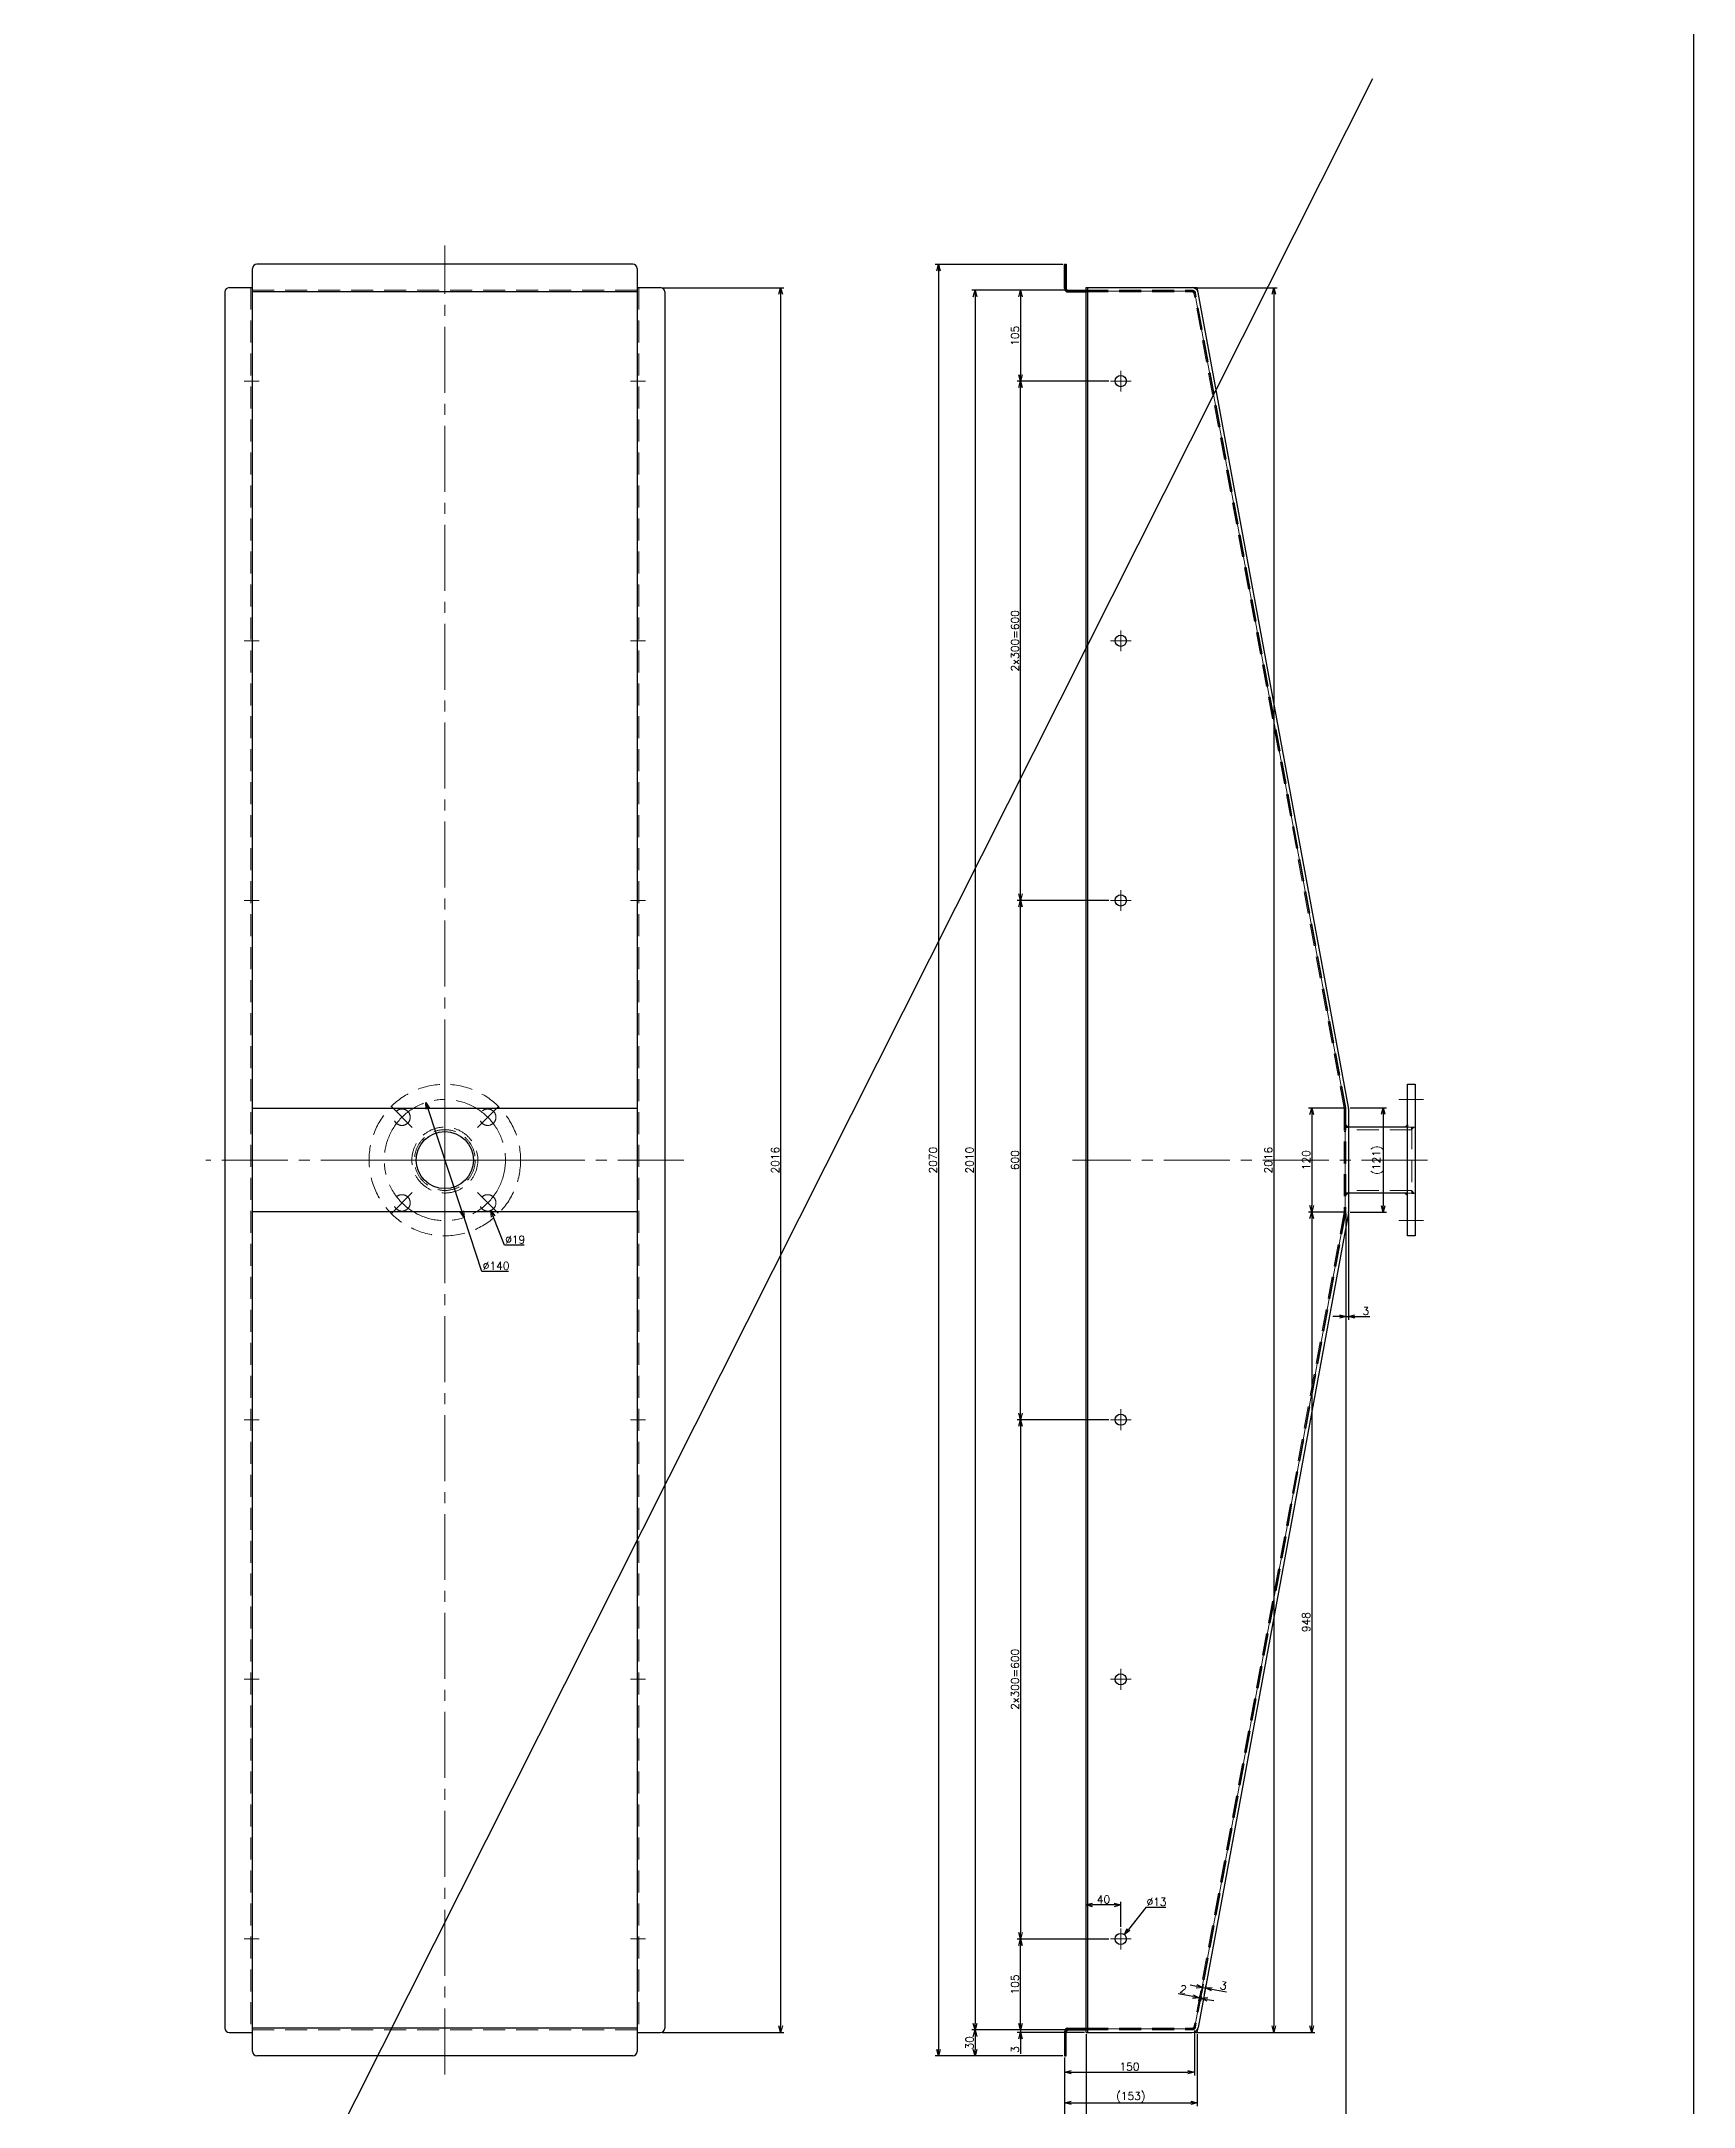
# Model space of a CAD drawing. Header units: millimetres. Extents: x -8731 to 85711, y -14522 to 31379.
# Drawn here: x 4342 to 6250, y -10280 to -7894 of the extents above; entities that cross this region are included whole.
import ezdxf

# ---------------------------------------------------------------- set-up
doc = ezdxf.new("R2010")
doc.units = ezdxf.units.MM
doc.header["$LTSCALE"] = 4
doc.header["$PDMODE"] = 99
doc.header["$PDSIZE"] = 1
doc.linetypes.add('CENTER2', pattern=[28.575, 19.05, -3.175, 3.175, -3.175])
doc.linetypes.add('HIDDEN', pattern=[9.525, 6.35, -3.175])
for name, color, linetype, lineweight in [('04_HIDDEN', 2, 'HIDDEN', 13), ('05_CENTER', 4, 'CENTER2', 13), ('08_DIM', 3, 'Continuous', 13)]:
    doc.layers.add(name, color=color, linetype=linetype, lineweight=lineweight)
doc.layers.add('10_DRAFT', color=8, linetype='Continuous', lineweight=0, plot=False)
doc.styles.add('KSS_TXT', font='txt.shx', dxfattribs={"bigfont": 'extfont2.shx'})
doc.dimstyles.new('KSS_DIM', dxfattribs={"dimscale": 3, "dimtxt": 3, "dimasz": 2.5, "dimexe": 1.25, "dimexo": 0.625, "dimtad": 1, "dimdsep": 46, "dimtxsty": 'KSS_TXT', "dimblk": 'OPEN30', "dimcen": 0, "dimazin": 2, "dimtfac": 0.75, "dimtmove": 0, "dimatfit": 3, "dimldrblk": 'OPEN30', "dimfxl": 1, "dimtolj": 1, "dimarcsym": 0})
doc.dimstyles.new('KSS_DIM$3', dxfattribs={"dimscale": 3, "dimtxt": 3, "dimasz": 2.5, "dimexe": 1.25, "dimexo": 0.625, "dimtad": 1, "dimtih": 1, "dimtoh": 1, "dimdsep": 46, "dimtxsty": 'KSS_TXT', "dimblk": 'OPEN30', "dimcen": 0, "dimazin": 2, "dimtfac": 0.75, "dimtofl": 0, "dimtmove": 0, "dimatfit": 3, "dimldrblk": 'OPEN30', "dimfxl": 1, "dimtolj": 1, "dimarcsym": 0})

# ---------------------------------------------------------------- blocks, each defined once
blk = doc.blocks.new('_Open30')
at = {"color": 0, "linetype": 'ByBlock', "lineweight": -2}
for p, q in [((-1, 0.27), (0, 0)), ((0, 0), (-1, -0.27)), ((0, 0), (-1, 0))]:
    blk.add_line(p, q, dxfattribs=at)
blk = doc.blocks.new('*D870')
at = {"layer": '08_DIM', "color": 0, "lineweight": -2, "transparency": 16777216}
for p, q in [((5677.1, -10196.4), (5677.1, -10279.6)), ((5523.8, -10223.4), (5523.8, -10279.6)), ((5531.3, -10275.9), (5669.6, -10275.9))]:
    blk.add_line(p, q, dxfattribs=at)
at = {"layer": 'Defpoints', "color": 0, "transparency": 16777216}
for p in [(5677.1, -10194.6), (5523.8, -10221.6), (5677.1, -10275.9)]:
    blk.add_point(p, dxfattribs=at)
at = {"layer": '08_DIM', "color": 0, "lineweight": -2, "transparency": 16777216, "xscale": 7.5, "yscale": 7.5, "zscale": 7.5, "rotation": 180}
blk.add_blockref('_Open30', (5523.8, -10275.9), dxfattribs=at)
at = {"layer": '08_DIM', "color": 0, "lineweight": -2, "transparency": 16777216, "xscale": 7.5, "yscale": 7.5, "zscale": 7.5}
blk.add_blockref('_Open30', (5677.1, -10275.9), dxfattribs=at)
at = {"layer": '08_DIM', "color": 0, "transparency": 16777216, "insert": (5600.5, -10269.5), "char_height": 9, "attachment_point": 5, "style": 'KSS_TXT'}
blk.add_mtext('\\A1;(153)', dxfattribs=at)
blk = doc.blocks.new('*D871')
at = {"layer": '08_DIM', "color": 0, "lineweight": -2, "transparency": 16777216}
for p, q in [((5853.7, -9126.2), (5895.6, -9126.2)), ((5891.9, -9133.7), (5891.9, -9239.4)), ((5853.7, -9246.9), (5895.6, -9246.9))]:
    blk.add_line(p, q, dxfattribs=at)
at = {"layer": 'Defpoints', "color": 0, "transparency": 16777216}
for p in [(5851.8, -9126.2), (5851.8, -9246.9), (5891.9, -9246.9)]:
    blk.add_point(p, dxfattribs=at)
at = {"layer": '08_DIM', "color": 0, "lineweight": -2, "transparency": 16777216, "xscale": 7.5, "yscale": 7.5, "zscale": 7.5}
for p, rotation in [((5891.9, -9126.2), 90), ((5891.9, -9246.9), 270)]:
    blk.add_blockref('_Open30', p, dxfattribs=dict(at, rotation=rotation))
at = {"layer": '08_DIM', "color": 0, "transparency": 16777216, "insert": (5885.5, -9186.6), "char_height": 9, "attachment_point": 5, "rotation": 90, "style": 'KSS_TXT'}
blk.add_mtext('\\A1;(121)', dxfattribs=at)
blk = doc.blocks.new('*D872')
at = {"layer": '08_DIM', "color": 0, "lineweight": -2, "transparency": 16777216}
for p, q in [((5848.8, -9248.2), (5848.8, -9371.1)), ((5851.8, -9248.2), (5851.8, -9371.1)), ((5841.3, -9367.3), (5833.8, -9367.3)), ((5848.8, -9367.3), (5851.8, -9367.3)), ((5859.3, -9367.3), (5876.6, -9367.3))]:
    blk.add_line(p, q, dxfattribs=at)
at = {"layer": 'Defpoints', "color": 0, "transparency": 16777216}
for p in [(5848.8, -9246.3), (5851.8, -9246.3), (5851.8, -9367.3)]:
    blk.add_point(p, dxfattribs=at)
at = {"layer": '08_DIM', "color": 0, "lineweight": -2, "transparency": 16777216, "xscale": 7.5, "yscale": 7.5, "zscale": 7.5}
blk.add_blockref('_Open30', (5848.8, -9367.3), dxfattribs=at)
at = {"layer": '08_DIM', "color": 0, "lineweight": -2, "transparency": 16777216, "xscale": 7.5, "yscale": 7.5, "zscale": 7.5, "rotation": 180}
blk.add_blockref('_Open30', (5851.8, -9367.3), dxfattribs=at)
at = {"layer": '08_DIM', "color": 0, "transparency": 16777216, "insert": (5871.7, -9361), "char_height": 9, "attachment_point": 5, "style": 'KSS_TXT'}
blk.add_mtext('\\A1;3', dxfattribs=at)
blk = doc.blocks.new('*D876')
at = {"layer": '08_DIM', "color": 0, "lineweight": -2, "transparency": 16777216}
for p, q in [((5058.9, -8178.6), (5199.7, -8178.6)), ((5195.9, -8186.1), (5195.9, -10187.1)), ((5058.9, -10194.6), (5199.7, -10194.6))]:
    blk.add_line(p, q, dxfattribs=at)
at = {"layer": 'Defpoints', "color": 0, "transparency": 16777216}
for p in [(5057.1, -8178.6), (5057.1, -10194.6), (5195.9, -10194.6)]:
    blk.add_point(p, dxfattribs=at)
at = {"layer": '08_DIM', "color": 0, "lineweight": -2, "transparency": 16777216, "xscale": 7.5, "yscale": 7.5, "zscale": 7.5}
for p, rotation in [((5195.9, -8178.6), 90), ((5195.9, -10194.6), 270)]:
    blk.add_blockref('_Open30', p, dxfattribs=dict(at, rotation=rotation))
at = {"layer": '08_DIM', "color": 0, "transparency": 16777216, "insert": (5189.6, -9186.6), "char_height": 9, "attachment_point": 5, "rotation": 90, "style": 'KSS_TXT'}
blk.add_mtext('\\A1;2016', dxfattribs=at)
blk = doc.blocks.new('*D877')
at = {"layer": '08_DIM', "color": 0, "lineweight": -2, "transparency": 16777216}
for p, q in [((5676.3, -10141.3), (5668.9, -10139.9)), ((5682.4, -10149.4), (5684.3, -10138.9)), ((5685.3, -10150), (5687.3, -10139.5)), ((5683.7, -10142.6), (5686.6, -10143.2)), ((5694, -10144.5), (5710.9, -10147.7))]:
    blk.add_line(p, q, dxfattribs=at)
at = {"layer": 'Defpoints', "color": 0, "transparency": 16777216}
for p in [(5682.1, -10151.3), (5685, -10151.8), (5686.6, -10143.2)]:
    blk.add_point(p, dxfattribs=at)
at = {"layer": '08_DIM', "color": 0, "lineweight": -2, "transparency": 16777216, "xscale": 7.5, "yscale": 7.5, "zscale": 7.5}
for p, rotation in [((5683.7, -10142.6), 349.5563455405189), ((5686.6, -10143.2), 169.5563455405189)]:
    blk.add_blockref('_Open30', p, dxfattribs=dict(at, rotation=rotation))
at = {"layer": '08_DIM', "color": 0, "transparency": 16777216, "insert": (5707.3, -10140.5), "char_height": 9, "attachment_point": 5, "rotation": 349.5563, "style": 'KSS_TXT'}
blk.add_mtext('\\A1;3', dxfattribs=at)
blk = doc.blocks.new('*D878')
at = {"layer": '08_DIM', "color": 0, "lineweight": -2, "transparency": 16777216}
for p, q in [((5672, -10153.2), (5655.1, -10150.1)), ((5679.7, -10152.8), (5678.7, -10158.2)), ((5681.4, -10154.9), (5679.4, -10154.6)), ((5681.7, -10153.1), (5680.7, -10158.6)), ((5688.8, -10156.3), (5696.1, -10157.6))]:
    blk.add_line(p, q, dxfattribs=at)
at = {"layer": 'Defpoints', "color": 0, "transparency": 16777216}
for p in [(5679.4, -10154.6), (5680.1, -10150.9), (5682.1, -10151.3)]:
    blk.add_point(p, dxfattribs=at)
at = {"layer": '08_DIM', "color": 0, "lineweight": -2, "transparency": 16777216, "xscale": 7.5, "yscale": 7.5, "zscale": 7.5}
for p, rotation in [((5679.4, -10154.6), 349.5563455405268), ((5681.4, -10154.9), 169.5563455405268)]:
    blk.add_blockref('_Open30', p, dxfattribs=dict(at, rotation=rotation))
at = {"layer": '08_DIM', "color": 0, "transparency": 16777216, "insert": (5661, -10144.7), "char_height": 9, "attachment_point": 5, "rotation": 349.5563, "style": 'KSS_TXT'}
blk.add_mtext('\\A1;2', dxfattribs=at)
blk = doc.blocks.new('*D879')
at = {"layer": '08_DIM', "color": 0, "lineweight": -2, "transparency": 16777216}
for p, q in [((5473, -10184.1), (5473, -10176.6)), ((5525.9, -10191.6), (5469.2, -10191.6)), ((5546.9, -10194.6), (5469.2, -10194.6)), ((5473, -10191.6), (5473, -10194.6)), ((5473, -10202.1), (5473, -10219.3))]:
    blk.add_line(p, q, dxfattribs=at)
at = {"layer": 'Defpoints', "color": 0, "transparency": 16777216}
for p in [(5473, -10194.6), (5527.8, -10191.6), (5548.8, -10194.6)]:
    blk.add_point(p, dxfattribs=at)
at = {"layer": '08_DIM', "color": 0, "lineweight": -2, "transparency": 16777216, "xscale": 7.5, "yscale": 7.5, "zscale": 7.5}
for p, rotation in [((5473, -10191.6), 270), ((5473, -10194.6), 90)]:
    blk.add_blockref('_Open30', p, dxfattribs=dict(at, rotation=rotation))
at = {"layer": '08_DIM', "color": 0, "transparency": 16777216, "insert": (5466.6, -10214.4), "char_height": 9, "attachment_point": 5, "rotation": 90, "style": 'KSS_TXT'}
blk.add_mtext('\\A1;3', dxfattribs=at)
blk = doc.blocks.new('*D880')
at = {"layer": '08_DIM', "color": 0, "lineweight": -2, "transparency": 16777216}
for p, q in [((5673.3, -8178.6), (5769.4, -8178.6)), ((5765.6, -8186.1), (5765.6, -10187.1)), ((5675.7, -10194.6), (5769.4, -10194.6))]:
    blk.add_line(p, q, dxfattribs=at)
at = {"layer": 'Defpoints', "color": 0, "transparency": 16777216}
for p in [(5671.4, -8178.6), (5673.8, -10194.6), (5765.6, -10194.6)]:
    blk.add_point(p, dxfattribs=at)
at = {"layer": '08_DIM', "color": 0, "lineweight": -2, "transparency": 16777216, "xscale": 7.5, "yscale": 7.5, "zscale": 7.5}
for p, rotation in [((5765.6, -8178.6), 90), ((5765.6, -10194.6), 270)]:
    blk.add_blockref('_Open30', p, dxfattribs=dict(at, rotation=rotation))
at = {"layer": '08_DIM', "color": 0, "transparency": 16777216, "insert": (5759.2, -9186.6), "char_height": 9, "attachment_point": 5, "rotation": 90, "style": 'KSS_TXT'}
blk.add_mtext('\\A1;2016', dxfattribs=at)
blk = doc.blocks.new('*D911')
at = {"layer": '08_DIM', "color": 0, "lineweight": -2, "transparency": 16777216}
for p, q in [((5525.9, -8181.6), (5469.2, -8181.6)), ((5473, -8189.1), (5473, -8279.1)), ((5574.9, -8286.6), (5469.2, -8286.6))]:
    blk.add_line(p, q, dxfattribs=at)
at = {"layer": 'Defpoints', "color": 0, "transparency": 16777216}
for p in [(5527.8, -8181.6), (5473, -8286.6), (5576.8, -8286.6)]:
    blk.add_point(p, dxfattribs=at)
at = {"layer": '08_DIM', "color": 0, "lineweight": -2, "transparency": 16777216, "xscale": 7.5, "yscale": 7.5, "zscale": 7.5}
for p, rotation in [((5473, -8181.6), 90), ((5473, -8286.6), 270)]:
    blk.add_blockref('_Open30', p, dxfattribs=dict(at, rotation=rotation))
at = {"layer": '08_DIM', "color": 0, "transparency": 16777216, "insert": (5466.6, -8234.1), "char_height": 9, "attachment_point": 5, "rotation": 90, "style": 'KSS_TXT'}
blk.add_mtext('\\A1;105', dxfattribs=at)
blk = doc.blocks.new('*D912')
at = {"layer": '08_DIM', "color": 0, "lineweight": -2, "transparency": 16777216}
for p, q in [((5574.9, -8286.6), (5469.2, -8286.6)), ((5473, -8879.1), (5473, -8294.1)), ((5574.9, -8886.6), (5469.2, -8886.6))]:
    blk.add_line(p, q, dxfattribs=at)
at = {"layer": 'Defpoints', "color": 0, "transparency": 16777216}
for p in [(5473, -8286.6), (5576.8, -8286.6), (5576.8, -8886.6)]:
    blk.add_point(p, dxfattribs=at)
at = {"layer": '08_DIM', "color": 0, "lineweight": -2, "transparency": 16777216, "xscale": 7.5, "yscale": 7.5, "zscale": 7.5}
for p, rotation in [((5473, -8286.6), 90), ((5473, -8886.6), 270)]:
    blk.add_blockref('_Open30', p, dxfattribs=dict(at, rotation=rotation))
at = {"layer": '08_DIM', "color": 0, "transparency": 16777216, "insert": (5466.6, -8586.6), "char_height": 9, "attachment_point": 5, "rotation": 90, "style": 'KSS_TXT'}
blk.add_mtext('\\A1;2x300=600', dxfattribs=at)
blk = doc.blocks.new('*D914')
at = {"layer": '08_DIM', "color": 0, "lineweight": -2, "transparency": 16777216}
for p, q in [((5617.9, -10050.1), (5597.5, -10075.6)), ((5640.7, -10050.1), (5617.9, -10050.1))]:
    blk.add_line(p, q, dxfattribs=at)
at = {"layer": 'Defpoints', "color": 0, "transparency": 16777216}
for p in [(5584.7, -10091.6), (5592.9, -10081.5)]:
    blk.add_point(p, dxfattribs=at)
at = {"layer": '08_DIM', "color": 0, "lineweight": -2, "transparency": 16777216, "xscale": 7.5, "yscale": 7.5, "zscale": 7.5, "rotation": 231.443624633697}
blk.add_blockref('_Open30', (5592.9, -10081.5), dxfattribs=at)
at = {"layer": '08_DIM', "color": 0, "transparency": 16777216, "insert": (5630.2, -10043.7), "char_height": 9, "attachment_point": 5, "style": 'KSS_TXT'}
blk.add_mtext('\\A1;%%C13', dxfattribs=at)
blk = doc.blocks.new('*D915')
at = {"layer": '08_DIM', "color": 0, "lineweight": -2, "transparency": 16777216}
for p, q in [((5548.8, -10072.6), (5548.8, -10043.5)), ((5588.8, -10072.6), (5588.8, -10043.5)), ((5581.3, -10047.2), (5556.3, -10047.2))]:
    blk.add_line(p, q, dxfattribs=at)
at = {"layer": 'Defpoints', "color": 0, "transparency": 16777216}
for p in [(5548.8, -10047.2), (5548.8, -10074.5), (5588.8, -10074.5)]:
    blk.add_point(p, dxfattribs=at)
at = {"layer": '08_DIM', "color": 0, "lineweight": -2, "transparency": 16777216, "xscale": 7.5, "yscale": 7.5, "zscale": 7.5, "rotation": 180}
blk.add_blockref('_Open30', (5548.8, -10047.2), dxfattribs=at)
at = {"layer": '08_DIM', "color": 0, "lineweight": -2, "transparency": 16777216, "xscale": 7.5, "yscale": 7.5, "zscale": 7.5}
blk.add_blockref('_Open30', (5588.8, -10047.2), dxfattribs=at)
at = {"layer": '08_DIM', "color": 0, "transparency": 16777216, "insert": (5568.8, -10040.9), "char_height": 9, "attachment_point": 5, "style": 'KSS_TXT'}
blk.add_mtext('\\A1;40', dxfattribs=at)
blk = doc.blocks.new('*D916')
at = {"layer": '08_DIM', "color": 0, "lineweight": -2, "transparency": 16777216}
for p, q in [((5574.9, -8886.6), (5469.2, -8886.6)), ((5473, -9479.1), (5473, -8894.1)), ((5574.9, -9486.6), (5469.2, -9486.6))]:
    blk.add_line(p, q, dxfattribs=at)
at = {"layer": 'Defpoints', "color": 0, "transparency": 16777216}
for p in [(5473, -8886.6), (5576.8, -8886.6), (5576.8, -9486.6)]:
    blk.add_point(p, dxfattribs=at)
at = {"layer": '08_DIM', "color": 0, "lineweight": -2, "transparency": 16777216, "xscale": 7.5, "yscale": 7.5, "zscale": 7.5}
for p, rotation in [((5473, -8886.6), 90), ((5473, -9486.6), 270)]:
    blk.add_blockref('_Open30', p, dxfattribs=dict(at, rotation=rotation))
at = {"layer": '08_DIM', "color": 0, "transparency": 16777216, "insert": (5466.6, -9186.6), "char_height": 9, "attachment_point": 5, "rotation": 90, "style": 'KSS_TXT'}
blk.add_mtext('\\A1;600', dxfattribs=at)
blk = doc.blocks.new('*D917')
at = {"layer": '08_DIM', "color": 0, "lineweight": -2, "transparency": 16777216}
for p, q in [((5574.9, -10086.6), (5469.2, -10086.6)), ((5473, -10184.1), (5473, -10094.1)), ((5525.9, -10191.6), (5469.2, -10191.6))]:
    blk.add_line(p, q, dxfattribs=at)
at = {"layer": 'Defpoints', "color": 0, "transparency": 16777216}
for p in [(5473, -10086.6), (5576.8, -10086.6), (5527.8, -10191.6)]:
    blk.add_point(p, dxfattribs=at)
at = {"layer": '08_DIM', "color": 0, "lineweight": -2, "transparency": 16777216, "xscale": 7.5, "yscale": 7.5, "zscale": 7.5}
for p, rotation in [((5473, -10086.6), 90), ((5473, -10191.6), 270)]:
    blk.add_blockref('_Open30', p, dxfattribs=dict(at, rotation=rotation))
at = {"layer": '08_DIM', "color": 0, "transparency": 16777216, "insert": (5466.6, -10139.1), "char_height": 9, "attachment_point": 5, "rotation": 90, "style": 'KSS_TXT'}
blk.add_mtext('\\A1;105', dxfattribs=at)
blk = doc.blocks.new('*D918')
at = {"layer": '08_DIM', "color": 0, "lineweight": -2, "transparency": 16777216}
for p, q in [((5574.9, -9486.6), (5469.2, -9486.6)), ((5473, -9494.1), (5473, -10079.1)), ((5574.9, -10086.6), (5469.2, -10086.6))]:
    blk.add_line(p, q, dxfattribs=at)
at = {"layer": 'Defpoints', "color": 0, "transparency": 16777216}
for p in [(5576.8, -9486.6), (5473, -10086.6), (5576.8, -10086.6)]:
    blk.add_point(p, dxfattribs=at)
at = {"layer": '08_DIM', "color": 0, "lineweight": -2, "transparency": 16777216, "xscale": 7.5, "yscale": 7.5, "zscale": 7.5}
for p, rotation in [((5473, -9486.6), 90), ((5473, -10086.6), 270)]:
    blk.add_blockref('_Open30', p, dxfattribs=dict(at, rotation=rotation))
at = {"layer": '08_DIM', "color": 0, "transparency": 16777216, "insert": (5466.6, -9786.6), "char_height": 9, "attachment_point": 5, "rotation": 90, "style": 'KSS_TXT'}
blk.add_mtext('\\A1;2x300=600', dxfattribs=at)
blk = doc.blocks.new('*D920')
at = {"layer": '08_DIM', "color": 0, "lineweight": -2, "transparency": 16777216}
for p, q in [((5673.8, -10192.4), (5673.8, -10244.2)), ((5523.8, -10223.4), (5523.8, -10244.2)), ((5531.3, -10240.5), (5666.3, -10240.5))]:
    blk.add_line(p, q, dxfattribs=at)
at = {"layer": 'Defpoints', "color": 0, "transparency": 16777216}
for p in [(5673.8, -10190.6), (5523.8, -10221.6), (5673.8, -10240.5)]:
    blk.add_point(p, dxfattribs=at)
at = {"layer": '08_DIM', "color": 0, "lineweight": -2, "transparency": 16777216, "xscale": 7.5, "yscale": 7.5, "zscale": 7.5, "rotation": 180}
blk.add_blockref('_Open30', (5523.8, -10240.5), dxfattribs=at)
at = {"layer": '08_DIM', "color": 0, "lineweight": -2, "transparency": 16777216, "xscale": 7.5, "yscale": 7.5, "zscale": 7.5}
blk.add_blockref('_Open30', (5673.8, -10240.5), dxfattribs=at)
at = {"layer": '08_DIM', "color": 0, "transparency": 16777216, "insert": (5598.8, -10234.1), "char_height": 9, "attachment_point": 5, "style": 'KSS_TXT'}
blk.add_mtext('\\A1;150', dxfattribs=at)
blk = doc.blocks.new('*D926')
at = {"layer": '08_DIM', "color": 0, "lineweight": -2, "transparency": 16777216}
for p, q in [((4785.9, -9120.1), (4827.8, -9245.9)), ((4850.9, -9315.2), (4830.2, -9253)), ((4881.7, -9315.2), (4850.9, -9315.2))]:
    blk.add_line(p, q, dxfattribs=at)
at = {"layer": 'Defpoints', "color": 0, "transparency": 16777216}
for p in [(4785.9, -9120.1), (4830.2, -9253)]:
    blk.add_point(p, dxfattribs=at)
at = {"layer": '08_DIM', "color": 0, "lineweight": -2, "transparency": 16777216, "xscale": 7.5, "yscale": 7.5, "zscale": 7.5}
for p, rotation in [((4785.9, -9120.1), 108.4217391726055), ((4830.2, -9253), 288.4217391726056)]:
    blk.add_blockref('_Open30', p, dxfattribs=dict(at, rotation=rotation))
at = {"layer": '08_DIM', "color": 0, "transparency": 16777216, "insert": (4867.2, -9308.8), "char_height": 9, "attachment_point": 5, "style": 'KSS_TXT'}
blk.add_mtext('\\A1;%%C140', dxfattribs=at)
blk = doc.blocks.new('*D927')
at = {"layer": '08_DIM', "color": 0, "lineweight": -2, "transparency": 16777216}
for p, q in [((4876.9, -9284.9), (4863.8, -9251.9)), ((4899.8, -9284.9), (4876.9, -9284.9))]:
    blk.add_line(p, q, dxfattribs=at)
at = {"layer": 'Defpoints', "color": 0, "transparency": 16777216}
for p in [(4854.1, -9227.2), (4861.1, -9244.9)]:
    blk.add_point(p, dxfattribs=at)
at = {"layer": '08_DIM', "color": 0, "lineweight": -2, "transparency": 16777216, "xscale": 7.5, "yscale": 7.5, "zscale": 7.5, "rotation": 111.6396774175334}
blk.add_blockref('_Open30', (4861.1, -9244.9), dxfattribs=at)
at = {"layer": '08_DIM', "color": 0, "transparency": 16777216, "insert": (4889.3, -9278.5), "char_height": 9, "attachment_point": 5, "style": 'KSS_TXT'}
blk.add_mtext('\\A1;%%C19', dxfattribs=at)
blk = doc.blocks.new('*D928')
at = {"layer": '08_DIM', "color": 0, "lineweight": -2, "transparency": 16777216}
for p, q in [((5525.9, -10191.6), (5416.7, -10191.6)), ((5420.4, -10199.1), (5420.4, -10214.1)), ((5521.9, -10221.6), (5416.7, -10221.6))]:
    blk.add_line(p, q, dxfattribs=at)
at = {"layer": 'Defpoints', "color": 0, "transparency": 16777216}
for p in [(5527.8, -10191.6), (5420.4, -10221.6), (5523.8, -10221.6)]:
    blk.add_point(p, dxfattribs=at)
at = {"layer": '08_DIM', "color": 0, "lineweight": -2, "transparency": 16777216, "xscale": 7.5, "yscale": 7.5, "zscale": 7.5}
for p, rotation in [((5420.4, -10191.6), 90), ((5420.4, -10221.6), 270)]:
    blk.add_blockref('_Open30', p, dxfattribs=dict(at, rotation=rotation))
at = {"layer": '08_DIM', "color": 0, "transparency": 16777216, "insert": (5414.1, -10206.6), "char_height": 9, "attachment_point": 5, "rotation": 90, "style": 'KSS_TXT'}
blk.add_mtext('\\A1;30', dxfattribs=at)
blk = doc.blocks.new('*D929')
at = {"layer": '08_DIM', "color": 0, "lineweight": -2, "transparency": 16777216}
for p, q in [((5521.9, -8151.6), (5374.5, -8151.6)), ((5378.3, -8159.1), (5378.3, -10214.1)), ((5521.9, -10221.6), (5374.5, -10221.6))]:
    blk.add_line(p, q, dxfattribs=at)
at = {"layer": 'Defpoints', "color": 0, "transparency": 16777216}
for p in [(5523.8, -8151.6), (5378.3, -10221.6), (5523.8, -10221.6)]:
    blk.add_point(p, dxfattribs=at)
at = {"layer": '08_DIM', "color": 0, "lineweight": -2, "transparency": 16777216, "xscale": 7.5, "yscale": 7.5, "zscale": 7.5}
for p, rotation in [((5378.3, -8151.6), 90), ((5378.3, -10221.6), 270)]:
    blk.add_blockref('_Open30', p, dxfattribs=dict(at, rotation=rotation))
at = {"layer": '08_DIM', "color": 0, "transparency": 16777216, "insert": (5371.9, -9186.6), "char_height": 9, "attachment_point": 5, "rotation": 90, "style": 'KSS_TXT'}
blk.add_mtext('\\A1;2070', dxfattribs=at)
blk = doc.blocks.new('*D1689')
at = {"layer": '08_DIM', "color": 0, "lineweight": -2, "transparency": 16777216}
for p, q in [((5525.9, -8181.6), (5416.7, -8181.6)), ((5420.4, -8189.1), (5420.4, -10184.1)), ((5525.9, -10191.6), (5416.7, -10191.6))]:
    blk.add_line(p, q, dxfattribs=at)
at = {"layer": 'Defpoints', "color": 0, "transparency": 16777216}
for p in [(5527.8, -8181.6), (5420.4, -10191.6), (5527.8, -10191.6)]:
    blk.add_point(p, dxfattribs=at)
at = {"layer": '08_DIM', "color": 0, "lineweight": -2, "transparency": 16777216, "xscale": 7.5, "yscale": 7.5, "zscale": 7.5}
for p, rotation in [((5420.4, -8181.6), 90), ((5420.4, -10191.6), 270)]:
    blk.add_blockref('_Open30', p, dxfattribs=dict(at, rotation=rotation))
at = {"layer": '08_DIM', "color": 0, "transparency": 16777216, "insert": (5414.1, -9186.6), "char_height": 9, "attachment_point": 5, "rotation": 90, "style": 'KSS_TXT'}
blk.add_mtext('\\A1;2010', dxfattribs=at)
blk = doc.blocks.new('*D1690')
at = {"layer": '08_DIM', "color": 0, "lineweight": -2, "transparency": 16777216}
for p, q in [((5845.9, -9246.6), (5805.5, -9246.6)), ((5809.3, -9254.1), (5809.3, -10187.1)), ((5675.7, -10194.6), (5813, -10194.6))]:
    blk.add_line(p, q, dxfattribs=at)
at = {"layer": 'Defpoints', "color": 0, "transparency": 16777216}
for p in [(5847.8, -9246.6), (5673.8, -10194.6), (5809.3, -10194.6)]:
    blk.add_point(p, dxfattribs=at)
at = {"layer": '08_DIM', "color": 0, "lineweight": -2, "transparency": 16777216, "xscale": 7.5, "yscale": 7.5, "zscale": 7.5}
for p, rotation in [((5809.3, -9246.6), 90), ((5809.3, -10194.6), 270)]:
    blk.add_blockref('_Open30', p, dxfattribs=dict(at, rotation=rotation))
at = {"layer": '08_DIM', "color": 0, "transparency": 16777216, "insert": (5802.9, -9720.6), "char_height": 9, "attachment_point": 5, "rotation": 90, "style": 'KSS_TXT'}
blk.add_mtext('\\A1;948', dxfattribs=at)
blk = doc.blocks.new('*D1691')
at = {"layer": '08_DIM', "color": 0, "lineweight": -2, "transparency": 16777216}
for p, q in [((5845.9, -9126.6), (5805.5, -9126.6)), ((5809.3, -9134.1), (5809.3, -9239.1)), ((5845.9, -9246.6), (5805.5, -9246.6))]:
    blk.add_line(p, q, dxfattribs=at)
at = {"layer": 'Defpoints', "color": 0, "transparency": 16777216}
for p in [(5847.8, -9126.6), (5809.3, -9246.6), (5847.8, -9246.6)]:
    blk.add_point(p, dxfattribs=at)
at = {"layer": '08_DIM', "color": 0, "lineweight": -2, "transparency": 16777216, "xscale": 7.5, "yscale": 7.5, "zscale": 7.5}
for p, rotation in [((5809.3, -9126.6), 90), ((5809.3, -9246.6), 270)]:
    blk.add_blockref('_Open30', p, dxfattribs=dict(at, rotation=rotation))
at = {"layer": '08_DIM', "color": 0, "transparency": 16777216, "insert": (5802.9, -9186.6), "char_height": 9, "attachment_point": 5, "rotation": 90, "style": 'KSS_TXT'}
blk.add_mtext('\\A1;120', dxfattribs=at)
blk = doc.blocks.new('*D1692')
at = {"layer": '08_DIM', "color": 0, "lineweight": -2, "transparency": 16777216}
for p, q in [((5848.8, -9248.4), (5848.8, -10315.3)), ((5548.8, -10196.4), (5548.8, -10315.3)), ((5556.3, -10311.5), (5841.3, -10311.5))]:
    blk.add_line(p, q, dxfattribs=at)
at = {"layer": 'Defpoints', "color": 0, "transparency": 16777216}
for p in [(5848.8, -9246.6), (5548.8, -10194.6), (5848.8, -10311.5)]:
    blk.add_point(p, dxfattribs=at)
at = {"layer": '08_DIM', "color": 0, "lineweight": -2, "transparency": 16777216, "xscale": 7.5, "yscale": 7.5, "zscale": 7.5, "rotation": 180}
blk.add_blockref('_Open30', (5548.8, -10311.5), dxfattribs=at)
at = {"layer": '08_DIM', "color": 0, "lineweight": -2, "transparency": 16777216, "xscale": 7.5, "yscale": 7.5, "zscale": 7.5}
blk.add_blockref('_Open30', (5848.8, -10311.5), dxfattribs=at)
at = {"layer": '08_DIM', "color": 0, "transparency": 16777216, "insert": (5698.8, -10305.1), "char_height": 9, "attachment_point": 5, "style": 'KSS_TXT'}
blk.add_mtext('\\A1;300', dxfattribs=at)
blk = doc.blocks.new('*D1693')
at = {"layer": '08_DIM', "color": 0, "lineweight": -2, "transparency": 16777216}
for p, q in [((5848.8, -9263.4), (5848.8, -10351.6)), ((5523.8, -10223.4), (5523.8, -10351.6)), ((5841.3, -10347.8), (5531.3, -10347.8))]:
    blk.add_line(p, q, dxfattribs=at)
at = {"layer": 'Defpoints', "color": 0, "transparency": 16777216}
for p in [(5848.8, -9261.6), (5523.8, -10221.6), (5523.8, -10347.8)]:
    blk.add_point(p, dxfattribs=at)
at = {"layer": '08_DIM', "color": 0, "lineweight": -2, "transparency": 16777216, "xscale": 7.5, "yscale": 7.5, "zscale": 7.5, "rotation": 180}
blk.add_blockref('_Open30', (5523.8, -10347.8), dxfattribs=at)
at = {"layer": '08_DIM', "color": 0, "lineweight": -2, "transparency": 16777216, "xscale": 7.5, "yscale": 7.5, "zscale": 7.5}
blk.add_blockref('_Open30', (5848.8, -10347.8), dxfattribs=at)
at = {"layer": '08_DIM', "color": 0, "transparency": 16777216, "insert": (5686.3, -10341.4), "char_height": 9, "attachment_point": 5, "style": 'KSS_TXT'}
blk.add_mtext('\\A1;325', dxfattribs=at)
blk = doc.blocks.new('*D1694')
at = {"layer": '08_DIM', "color": 0, "lineweight": -2, "transparency": 16777216}
for p, q in [((5548.8, -10196.4), (5548.8, -10315.3)), ((5523.8, -10223.4), (5523.8, -10315.3)), ((5541.3, -10311.5), (5531.3, -10311.5))]:
    blk.add_line(p, q, dxfattribs=at)
at = {"layer": 'Defpoints', "color": 0, "transparency": 16777216}
for p in [(5548.8, -10194.6), (5523.8, -10221.6), (5523.8, -10311.5)]:
    blk.add_point(p, dxfattribs=at)
at = {"layer": '08_DIM', "color": 0, "lineweight": -2, "transparency": 16777216, "xscale": 7.5, "yscale": 7.5, "zscale": 7.5, "rotation": 180}
blk.add_blockref('_Open30', (5523.8, -10311.5), dxfattribs=at)
at = {"layer": '08_DIM', "color": 0, "lineweight": -2, "transparency": 16777216, "xscale": 7.5, "yscale": 7.5, "zscale": 7.5}
blk.add_blockref('_Open30', (5548.8, -10311.5), dxfattribs=at)
at = {"layer": '08_DIM', "color": 0, "transparency": 16777216, "insert": (5536.3, -10305.1), "char_height": 9, "attachment_point": 5, "style": 'KSS_TXT'}
blk.add_mtext('\\A1;25', dxfattribs=at)
blk = doc.blocks.new('A$C3DA434D9_1_1_1')
at = {"color": 0}
for p, q in [((-25, 1007), (-25, 1035)), ((-25, 1035), (-23, 1035)), ((-23, 1035), (-23, 1007)), ((-21, 1005), (0, 1005)), ((-21, 1003), (0, 1003)), ((0, -1008), (0, 1008)), ((0, 1008), (122.5, 1008)), ((2, -1008), (2, 1008)), ((302.9, 61), (129.4, 1002.3)), ((303, 59.7), (303, -59.7)), ((371, 38.1), (300, 38.1)), ((371, -38.2), (300, -38.2)), ((302.9, -61), (129.4, -1002.3)), ((-25, -1007), (-25, -1035)), ((-23, -1035), (-23, -1007)), ((-21, -1003), (0, -1003)), ((-21, -1005), (0, -1005)), ((0, -1008), (122.5, -1008)), ((-25, -1035), (-23, -1035))]:
    blk.add_line(p, q, dxfattribs=at)
blk.add_lwpolyline([(371, 87.5), (380, 87.5), (380, -87.5), (371, -87.5)], close=True, dxfattribs=at)
at = {"color": 3}
for points in [[(300, 38.1), (302.5, 38.1), (302.5, 38.1), (300, 40.6)], [(371, 38.1), (368.5, 38.1), (368.5, 38.1), (371, 40.6)], [(376, 38.1), (378.5, 38.1), (378.5, 38.1), (376, 35.6)], [(300, -38.2), (302.5, -38.2), (302.5, -38.2), (300, -40.7)], [(371, -38.2), (368.5, -38.2), (368.5, -38.2), (371, -40.7)], [(376, -38.2), (378.5, -38.2), (378.5, -38.2), (376, -35.7)]]:
    blk.add_lwpolyline(points, close=True, dxfattribs=at)
at = {"color": 0}
for centre in [(40, 900), (40, 600), (40, 300), (40, -300), (40, -600), (40, -900)]:
    blk.add_circle(centre, 6.5, dxfattribs=at)
for centre, start, end in [((-21, 1007), 180, 270), ((-21, -1007), 90, 180)]:
    blk.add_arc(centre, 4, start, end)
for centre, radius, start, end in [((-21, 1007), 2, 180, 270), ((122.5, 1001), 7, 10.4437, 90), ((296, 59.7), 7, 0, 10.4437), ((296, -59.7), 7, 349.5563, 0), ((122.5, -1001), 7, 270, 349.5563), ((-21, -1007), 2, 90, 180)]:
    blk.add_arc(centre, radius, start, end, dxfattribs=at)
at = {"layer": '04_HIDDEN'}
for p, q in [((0, 1005), (122.5, 1005)), ((0, 1003), (122.5, 1003)), ((298, 60.1), (124.5, 1001.4)), ((299.9, 60.5), (126.4, 1001.7)), ((298, 59.7), (298, -59.7)), ((300, 59.7), (300, -59.7)), ((300, 33), (298, 33)), ((376, 35.1), (300, 35.1)), ((371, 38.1), (380, 38.1)), ((376, 38.1), (376, -38.2)), ((300, -33), (298, -33)), ((376, -35.2), (300, -35.2)), ((371, -38.2), (380, -38.2)), ((298, -60.1), (124.5, -1001.4)), ((299.9, -60.5), (126.4, -1001.7)), ((0, -1003), (122.5, -1003)), ((0, -1005), (122.5, -1005))]:
    blk.add_line(p, q, dxfattribs=at)
for centre, radius, start, end in [((122.5, 1001), 4, 10.4437, 90), ((122.5, 1001), 2, 10.4437, 90), ((296, 59.7), 2, 0, 10.4437), ((296, 59.7), 4, 0, 10.4437), ((296, -59.7), 2, 349.5563, 0), ((296, -59.7), 4, 349.5563, 0), ((122.5, -1001), 2, 270, 349.5563), ((122.5, -1001), 4, 270, 349.5563)]:
    blk.add_arc(centre, radius, start, end, dxfattribs=at)
at = {"layer": '05_CENTER'}
for p, q in [((40, 888), (40, 912)), ((52, 900), (28, 900)), ((52, 600), (28, 600)), ((40, 588), (40, 612)), ((40, 288), (40, 312)), ((52, 300), (28, 300)), ((361.1, 70), (389.6, 70)), ((394.4, 0), (-15.6, 0)), ((361.1, -70), (389.6, -70)), ((52, -300), (28, -300)), ((40, -288), (40, -312)), ((40, -588), (40, -612)), ((52, -600), (28, -600)), ((52, -900), (28, -900)), ((40, -888), (40, -912))]:
    blk.add_line(p, q, dxfattribs=at)
at = {"layer": '10_DRAFT'}
for p, q in [((122.5, 1008), (128.3, 1008)), ((125, 1004), (122.5, 1004)), ((125.5, 1001.5), (125, 1004)), ((128.3, 1008), (129.4, 1002.3)), ((298, 59.9), (298, 60.1)), ((298, 59.7), (298, 59.9)), ((299, 60), (299, 60.3)), ((299, 59.7), (299, 60)), ((300, 60.1), (299.9, 60.5)), ((300, 59.7), (300, 60.1)), ((303, 60.4), (302.9, 61)), ((303, 59.7), (303, 60.4)), ((298, -59.7), (298, -59.9)), ((298, -59.9), (298, -60.1)), ((299, -59.7), (299, -60)), ((299, -60), (299, -60.3)), ((300, -60.1), (299.9, -60.5)), ((300, -59.7), (300, -60.1)), ((303, -60.4), (302.9, -61)), ((303, -59.7), (303, -60.4)), ((125.5, -1001.5), (125, -1004)), ((128.3, -1008), (129.4, -1002.3)), ((125, -1004), (122.5, -1004)), ((122.5, -1008), (128.3, -1008))]:
    blk.add_line(p, q, dxfattribs=at)
for points in [[(299, 0), (299, 59.7, 0.045601), (299, 60.3), (125.5, 1001.5, 0.36178), (122.5, 1004), (-21, 1004, -0.414214), (-24, 1007), (-24, 1035)], [(299, 0), (299, -59.7, -0.045601), (299, -60.3), (125.5, -1001.5, -0.36178), (122.5, -1004), (-21, -1004, 0.414214), (-24, -1007), (-24, -1035)]]:
    blk.add_lwpolyline(points, format="xyb", dxfattribs=at)
blk = doc.blocks.new('A$C3E9660DC_1_1_1')
at = {"color": 0}
for p, q in [((-222, -1030), (-222, 1030)), ((217, 1035), (-217, 1035)), ((222, 1030), (222, -1030)), ((-254, 1003), (-254, -1003)), ((-249, 1008), (-222, 1008)), ((222, 1003), (-222, 1003)), ((222, 1008), (249, 1008)), ((254, 1003), (254, -1003)), ((-249, -1008), (-222, -1008)), ((222, -1003), (-222, -1003)), ((222, -1008), (249, -1008)), ((217, -1035), (-217, -1035))]:
    blk.add_line(p, q, dxfattribs=at)
at = {"color": 3}
blk.add_lwpolyline([(-222, 60), (222, 60), (222, -60), (-222, -60)], close=True, dxfattribs=at)
at = {"color": 0}
blk.add_circle((0, 0), 33, dxfattribs=at)
for centre, start, end in [((-217, 1030), 90, 180), ((217, 1030), 0, 90), ((-249, 1003), 90, 180), ((249, 1003), 0, 90), ((-249, -1003), 180, 270), ((249, -1003), 270, 0), ((-217, -1030), 180, 270), ((217, -1030), 270, 0)]:
    blk.add_arc(centre, 5, start, end, dxfattribs=at)
at = {"layer": '04_HIDDEN'}
for p, q in [((-224, 1008), (-224, -1008)), ((222, 1005), (-222, 1005)), ((224, 1008), (224, -1008)), ((222, -1005), (-222, -1005))]:
    blk.add_line(p, q, dxfattribs=at)
for centre, radius in [((0, 0), 87.5), ((-49.5, 49.5), 9.5), ((49.5, 49.5), 9.5), ((0, 0), 38.1), ((0, 0), 35.1), ((-49.5, -49.5), 9.5), ((49.5, -49.5), 9.5)]:
    blk.add_circle(centre, radius, dxfattribs=at)
at = {"layer": '05_CENTER'}
for p, q in [((0, -1056.7), (0, 1056.7)), ((-214.3, 900), (-231.7, 900)), ((214.3, 900), (231.7, 900)), ((-214.3, 600), (-231.7, 600)), ((214.3, 600), (231.7, 600)), ((-214.3, 300), (-231.7, 300)), ((214.3, 300), (231.7, 300)), ((0, -97.2), (0, 97.2)), ((-37.6, 37.6), (-61.4, 61.4)), ((37.6, 37.6), (61.4, 61.4)), ((275.9, 0), (-275.9, 0)), ((97.2, 0), (-97.2, 0)), ((-37.6, -37.6), (-61.4, -61.4)), ((37.6, -37.6), (61.4, -61.4)), ((-214.3, -300), (-231.7, -300)), ((214.3, -300), (231.7, -300)), ((-214.3, -600), (-231.7, -600)), ((214.3, -600), (231.7, -600)), ((-214.3, -900), (-231.7, -900)), ((214.3, -900), (231.7, -900))]:
    blk.add_line(p, q, dxfattribs=at)
blk.add_circle((0, 0), 70, dxfattribs=at)

msp = doc.modelspace()

# ---------------------------------------------------------------- linework, layer by layer
at = {"color": 2}
msp.add_line((5879.50631, -7937.19321), (4370.33419, -10937.07832), dxfattribs=at)
msp.add_lwpolyline([(-8731.00317, -12883.04569), (6250.4877, -12883.04569), (6250.4877, -5951.59678), (-8731.00317, -5951.59678)], close=True, dxfattribs=at)

# ---------------------------------------------------------------- block references
for name, p in [('A$C3E9660DC_1_1_1', (4808.05905, -9186.55274)), ('A$C3DA434D9_1_1_1', (5548.80075, -9186.55274))]:
    msp.add_blockref(name, p)

# ---------------------------------------------------------------- dimensions: what is measured, and where the dimension line sits
at = {"layer": '08_DIM'}
for base, p1, p2, angle, picture, middle in [((5378.25128, -10221.55274), (5523.80075, -8151.55274), (5523.80075, -10221.55274), 90, '*D929', (5371.87628, -9186.55274)), ((5195.94232, -10194.55274), (5057.05905, -8178.55274), (5057.05905, -10194.55274), 90, '*D876', (5189.56732, -9186.55274)), ((5420.44783, -10191.55274), (5527.80075, -8181.55274), (5527.80075, -10191.55274), 90, '*D1689', (5414.07283, -9186.55274)), ((5472.968, -8286.55274), (5527.80075, -8181.55274), (5576.76853, -8286.55274), 270, '*D911', (5466.58675, -8234.05274)), ((5765.60995, -10194.55274), (5671.39135, -8178.55274), (5673.80075, -10194.55274), 90, '*D880', (5759.23495, -9186.55274)), ((5472.968, -8886.55274), (5576.76853, -9486.55274), (5576.76853, -8886.55274), 90, '*D916', (5466.593, -9186.55274)), ((5472.968, -10086.55274), (5527.80075, -10191.55274), (5576.76853, -10086.55274), 90, '*D917', (5466.58675, -10139.05274)), ((5679.4185, -10154.55816), (5682.05446, -10151.29066), (5680.0876, -10150.92812), 169.55634554, '*D878', (5661.02835, -10144.68605)), ((5686.60068, -10143.17617), (5682.05446, -10151.29066), (5685.00477, -10151.83447), 169.55634554, '*D877', (5707.30201, -10140.50949)), ((5472.968, -10194.55274), (5527.80075, -10191.55274), (5548.80075, -10194.55274), 90, '*D879', (5466.593, -10214.42774)), ((5420.44783, -10221.55274), (5527.80075, -10191.55274), (5523.80075, -10221.55274), 90, '*D928', (5414.07283, -10206.55274))]:
    dim = msp.add_linear_dim(base=base, p1=p1, p2=p2, angle=angle, dimstyle='KSS_DIM', dxfattribs=at)
    dim.commit()
    dim.dimension.update_dxf_attribs({"geometry": picture, "text_midpoint": middle})
for base, p1, p2, angle, picture, middle in [((5472.968, -8286.55274), (5576.76853, -8886.55274), (5576.76853, -8286.55274), 270, '*D912', (5466.593, -8586.55274)), ((5472.968, -10086.55274), (5576.76853, -9486.55274), (5576.76853, -10086.55274), 90, '*D918', (5466.593, -9786.55274))]:
    dim = msp.add_linear_dim(base=base, p1=p1, p2=p2, angle=angle, text='2x300=<>', dimstyle='KSS_DIM', dxfattribs=at)
    dim.commit()
    dim.dimension.update_dxf_attribs({"geometry": picture, "text_midpoint": middle})
for p1, p2, override, picture, middle in [((4785.93842, -9120.13981), (4830.17968, -9252.96568), {"dimpost": '%%C<>', "dimtix": 1, "dimatfit": 2}, '*D926', (4867.21535, -9315.18298)), ((4854.05323, -9227.21977), (4861.05982, -9244.88067), {"dimpost": '%%C<>'}, '*D927', (4889.31059, -9284.89204)), ((5584.7494, -10091.63571), (5592.8521, -10081.46977), {"dimpost": '%%C<>'}, '*D914', (5630.23609, -10050.09259))]:
    dim = msp.add_diameter_dim_2p(p1=p1, p2=p2, dimstyle='KSS_DIM$3', override=override, dxfattribs=at)
    dim.commit()
    dim.dimension.update_dxf_attribs({"geometry": picture, "text_midpoint": middle, "dimtype": 163})
for base, p1, p2, picture, middle in [((5809.26122, -9246.55274), (5847.80075, -9126.55274), (5847.80075, -9246.55274), '*D1691', (5802.88622, -9186.55274)), ((5809.26122, -10194.55274), (5847.80075, -9246.55274), (5673.80075, -10194.55274), '*D1690', (5802.88622, -9720.55274))]:
    dim = msp.add_linear_dim(base=base, p1=p1, p2=p2, angle=90, dimstyle='KSS_DIM', override={"dimscale": 3}, dxfattribs=at)
    dim.commit()
    dim.dimension.update_dxf_attribs({"geometry": picture, "text_midpoint": middle})
dim = msp.add_linear_dim(base=(5891.89766, -9246.91831), p1=(5851.80075, -9126.18718), p2=(5851.80075, -9246.91831), angle=90, text='(<>)', dimstyle='KSS_DIM', override={"dimdec": 0}, dxfattribs=at)
dim.commit()
dim.dimension.update_dxf_attribs({"geometry": '*D871', "text_midpoint": (5885.52266, -9186.55274)})
for base, p1, p2, picture, middle in [((5848.80075, -10311.51726), (5548.80075, -10194.55274), (5848.80075, -9246.55274), '*D1692', (5698.80075, -10305.14226)), ((5851.80075, -9367.3265), (5848.80075, -9246.27857), (5851.80075, -9246.27857), '*D872', (5871.67575, -9360.9515)), ((5523.80075, -10347.80946), (5848.80075, -9261.55274), (5523.80075, -10221.55274), '*D1693', (5686.30075, -10341.42821)), ((5548.80075, -10047.23714), (5588.80075, -10074.52053), (5548.80075, -10074.52053), '*D915', (5568.80075, -10040.86214)), ((5673.80075, -10240.49633), (5523.80075, -10221.55274), (5673.80075, -10190.55274), '*D920', (5598.80075, -10234.11508)), ((5523.80075, -10311.51726), (5548.80075, -10194.55274), (5523.80075, -10221.55274), '*D1694', (5536.30075, -10305.13601))]:
    dim = msp.add_linear_dim(base=base, p1=p1, p2=p2, dimstyle='KSS_DIM', dxfattribs=at)
    dim.commit()
    dim.dimension.update_dxf_attribs({"geometry": picture, "text_midpoint": middle})
dim = msp.add_linear_dim(base=(5677.13085, -10275.89108), p1=(5523.80075, -10221.55274), p2=(5677.13085, -10194.55274), text='(<>)', dimstyle='KSS_DIM', override={"dimdec": 0}, dxfattribs=at)
dim.commit()
dim.dimension.update_dxf_attribs({"geometry": '*D870', "text_midpoint": (5600.4658, -10269.50983)})

doc.saveas('drawing.dxf')
